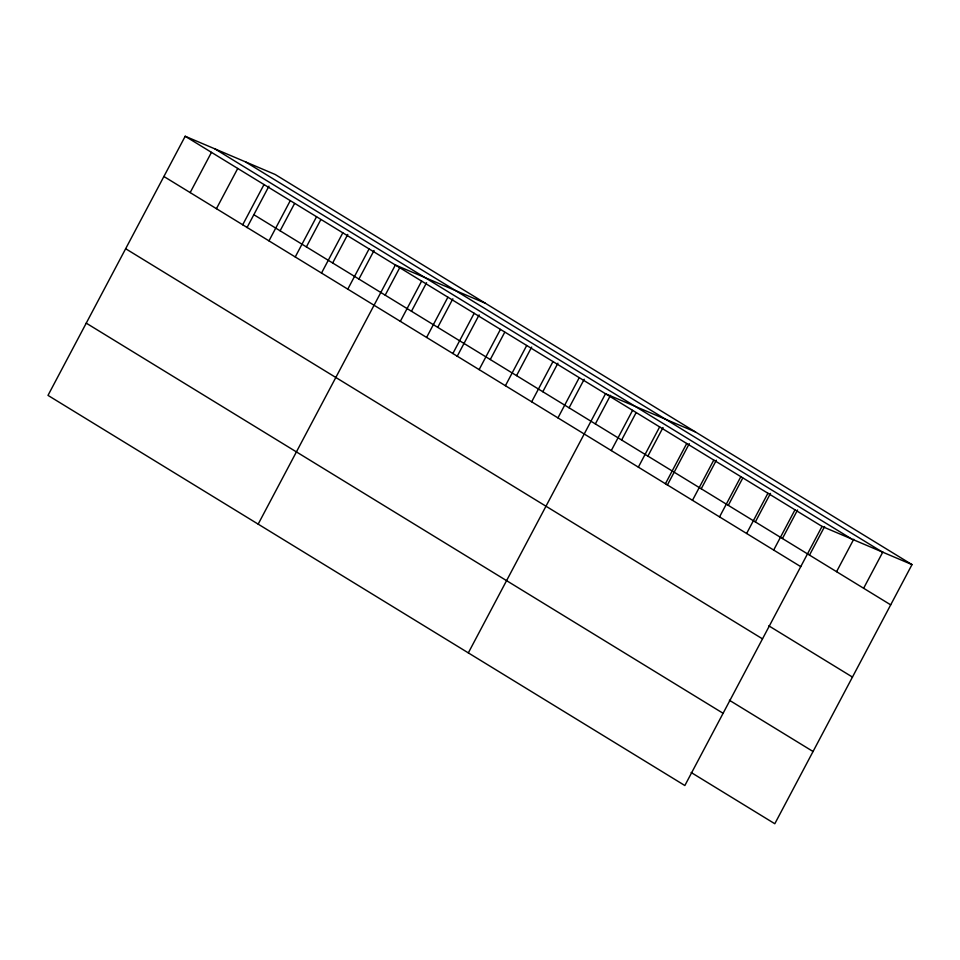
<?xml version="1.0" encoding="UTF-8"?>
<svg xmlns="http://www.w3.org/2000/svg" width="960" height="960" viewBox="0 0 960 960"><rect width="100%" height="100%" fill="white"/><g stroke="black" fill="none" stroke-linecap="round" stroke-linejoin="round"><path stroke-width="1.44" d="M912 564.612L275.148 174.468L185.196 136.26L48 395.388L684.852 785.532L822.048 526.404L912 564.612L774.804 823.74L691.14 772.488M190.164 192.588L211.464 152.352M216.432 208.68L237.744 168.456M242.712 224.772L264.012 184.548M247.008 227.604L268.956 186.156M268.98 240.864L290.28 200.64M280.116 230.796L294.54 203.544M295.248 256.956L316.548 216.732M306.384 246.888L320.808 219.636M321.516 273.048L342.816 232.824M332.652 262.98L347.772 234.432M347.784 289.152L369.084 248.916M358.92 279.072L374.04 250.524M258.168 524.136L395.364 265.008L485.304 303.216M385.2 295.164L399.624 267.912M400.332 321.336L421.632 281.1M411.468 311.268L426.576 282.708M426.6 337.428L447.9 297.192M437.736 327.36L452.856 298.812M452.868 353.52L474.168 313.296M457.176 356.352L479.124 314.904M479.136 369.612L500.436 329.388M490.272 359.544L504.708 332.292M505.416 385.704L526.716 345.48M516.552 375.636L531.66 347.088M531.684 401.796L552.984 361.572M542.82 391.728L557.928 363.18M557.952 417.888L579.252 377.664M569.088 407.82L584.208 379.272M468.324 652.884L605.52 393.756L695.472 431.964M595.356 423.912L610.476 395.364M611.292 450.564L632.592 410.34M621.624 440.016L636.06 412.752M638.352 467.148L659.652 426.924M647.904 456.108L663.012 427.548M665.424 483.732L686.724 443.496M667.344 485.1L689.28 443.652M692.484 500.316L713.784 460.08M701.232 488.772L716.352 460.224M719.556 516.888L740.856 476.664M728.304 505.356L742.728 478.104M746.616 533.472L767.916 493.248M755.364 521.94L770.484 493.392M773.688 550.056L794.988 509.82M782.436 538.524L797.556 509.976M809.496 555.108L824.616 526.548M836.568 571.68L853.74 539.244M863.628 588.264L882.876 551.928M245.46 161.868L882.312 552.012M214.884 148.872L851.736 539.016M185.196 136.26L822.048 526.404M253.848 214.704L890.7 604.848M163.896 176.496L800.748 566.64M768.792 625.824L852.456 677.076M125.652 248.724L762.504 638.868M729.384 700.248L813.048 751.5M86.244 323.148L723.108 713.292"/></g></svg>
